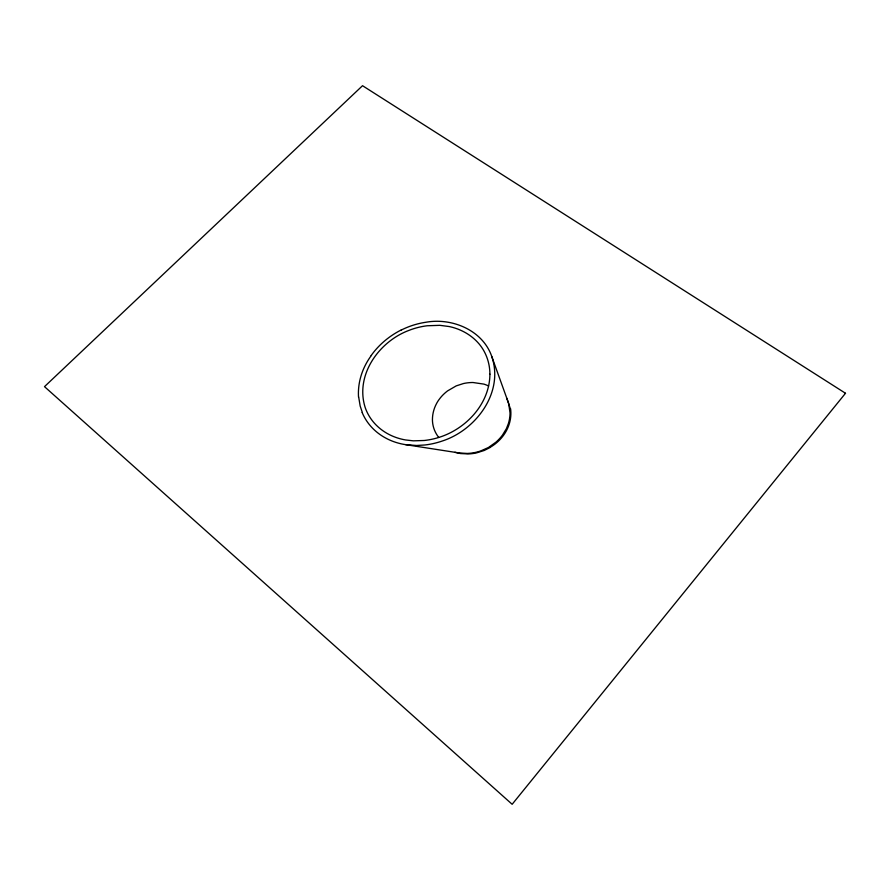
<?xml version="1.0" encoding="UTF-8"?>
<svg xmlns="http://www.w3.org/2000/svg" width="890" height="890" viewBox="0 0 890 890"><rect width="100%" height="100%" fill="white"/><g stroke="black" fill="none" stroke-linecap="round" stroke-linejoin="round"><path stroke-width="1.33" d="M490.079 447.536L484.227 450.474L476.562 452.888A42.375 38.137 -12.2 0 1 468.518 453.933L460.531 453.555L454.879 452.298M362.163 412.548A61.666 54.646 -16.3 0 0 405.64 444.666L416.565 445.49L425.097 444.967A72.101 63.668 -15.9 0 0 442.208 441.04C475.572 430.259 503.562 393.291 492.159 357.647C483.637 330.646 452.587 317.519 426.132 322.213A72.624 64.358 -15 0 0 401.201 330.079M405.651 444.655L459.218 452.966L467.317 453.444A42.086 37.87 -12.3 0 0 480.522 451.019L488.388 447.536L495.986 442.13A46.102 41.441 -12.5 0 0 502.483 435.099L506.41 428.635L508.424 423.473A43.744 39.338 -12.4 0 0 510.037 413.005L508.657 403.404L491.747 356.467M488.61 385.982L488.032 385.715A37.658 33.898 -12 0 0 483.904 384.113L472.957 382.511A38.938 35.088 -11.9 0 0 463.445 383.546L456.225 385.882L447.592 390.888A41.34 37.28 -11.7 0 0 440.505 397.663L438.815 399.877A37.625 33.887 -12 0 0 436.634 403.393A39.46 35.556 -11.9 0 0 432.529 417.199L432.429 419.713A35.188 31.706 -12.3 0 0 438.748 437.435M506.811 398.253L510.359 408.766M362.319 412.482L360.172 406.018L358.681 397.062M510.593 408.733A42.898 38.604 -12.2 0 1 490.012 447.425M358.525 397.085A73.091 64.837 -15.2 0 1 371.275 355.577M371.175 355.511A78.732 69.921 -14.8 0 1 401.156 330.001M489.901 374.178C489.756 403.048 467.139 427.879 440.672 436.834A67.24 59.363 -15.9 0 1 424.196 440.494L413.316 440.839L405.551 439.949A57.472 50.919 -16.2 0 1 365.256 407.72C354.821 375.413 378.706 341.871 408.51 330.557A66.605 58.974 -15 0 1 427.2 325.762L439.894 325.328L449.15 326.541A56.037 49.428 -14.7 0 1 457.95 329.122A57.505 50.752 -14.8 0 1 477.53 342.172C485.595 350.727 489.901 362.475 489.901 374.178M845.5 393.269L512.151 804.293L44.5 386.649L362.53 85.707L845.5 393.269"/></g></svg>
